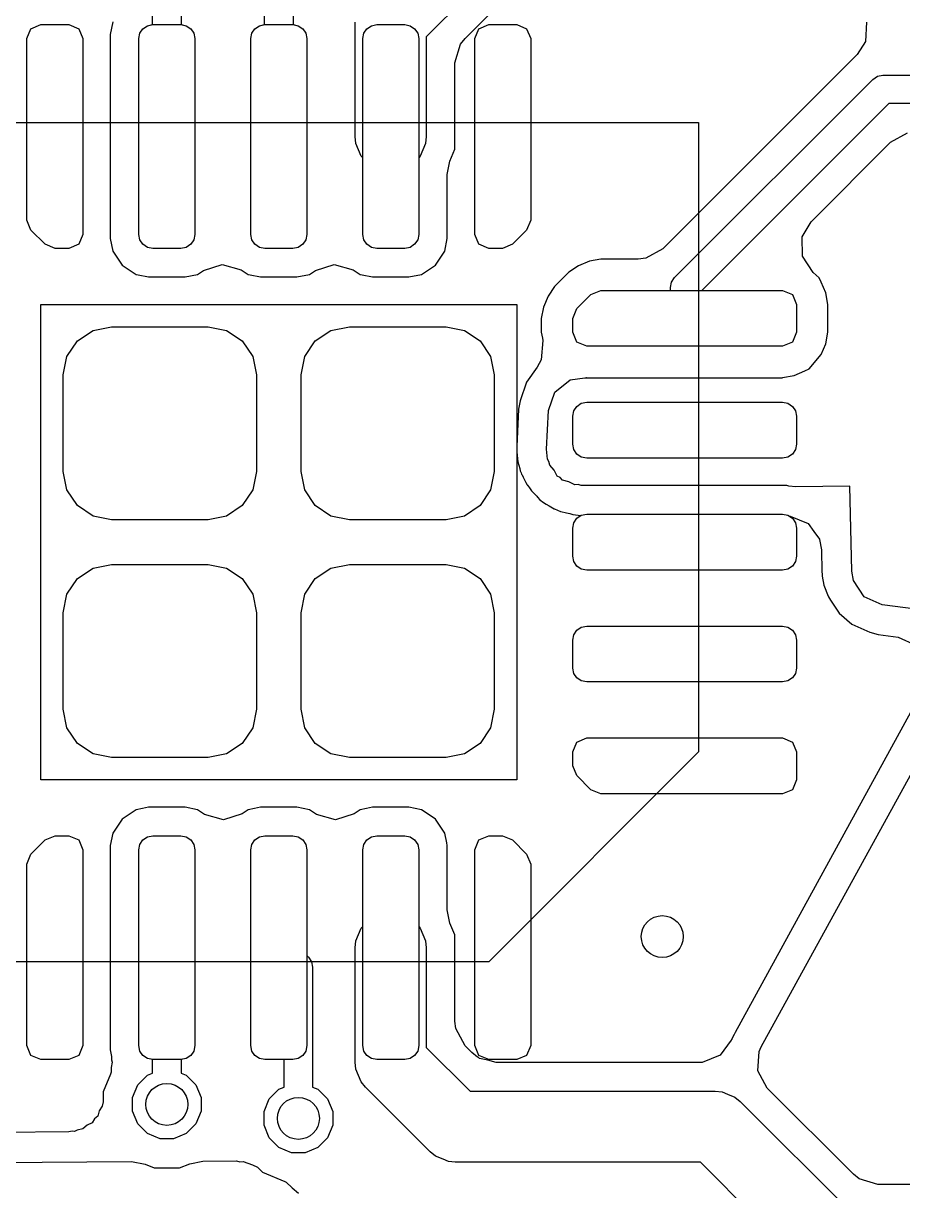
# Model space of a CAD drawing. Extents: x -28 to 34.6, y -6.7 to 48.3.
# Drawn here: x 18.612 to 21.753, y 8.303 to 12.476 of the extents above; entities that cross this region are included whole.
import ezdxf

# ---------------------------------------------------------------- set-up
doc = ezdxf.new("R2010")
doc.units = 0
doc.layers.add('BLACK', color=7, linetype='CONTINUOUS')

msp = doc.modelspace()

# ---------------------------------------------------------------- linework, layer by layer
at = {"layer": 'BLACK', "linetype": 'CONTINUOUS'}
for p, q in [((20.737918, 13.114502), (20.051333, 12.427917)), ((20.189752, 12.421944), (20.743891, 12.976083)), ((19.473531, 12.471342), (19.473531, 12.681502)), ((19.575131, 12.66046), (19.575131, 12.471342)), ((19.073532, 12.471343), (19.073532, 12.581502)), ((19.175132, 12.56046), (19.175132, 12.471343)), ((18.931055, 12.480845), (18.922232, 12.436488)), ((19.797333, 12.071503), (19.797333, 12.480522)), ((21.624021, 12.48063), (21.620282, 12.41086)), ((18.624332, 12.421501), (18.638977, 12.456856)), ((18.624332, 12.421501), (18.638977, 12.456856)), ((18.638977, 12.456856), (18.674332, 12.471501)), ((18.638977, 12.456856), (18.674332, 12.471501)), ((18.674332, 12.471501), (18.774332, 12.471501)), ((18.674332, 12.471501), (18.774332, 12.471501)), ((18.774332, 12.471501), (18.809687, 12.456856)), ((18.774332, 12.471501), (18.809687, 12.456856)), ((18.809687, 12.456856), (18.824332, 12.421501)), ((18.809687, 12.456856), (18.824332, 12.421501)), ((18.922232, 12.436488), (18.922232, 11.706524)), ((19.024332, 12.421502), (19.028138, 12.440636)), ((19.024332, 12.421502), (19.028138, 12.440636)), ((19.024332, 12.421502), (19.028138, 12.440636)), ((19.028138, 12.440636), (19.038977, 12.456857)), ((19.028138, 12.440636), (19.038977, 12.456857)), ((19.028138, 12.440636), (19.038977, 12.456857)), ((19.038977, 12.456857), (19.055198, 12.467696)), ((19.038977, 12.456857), (19.055198, 12.467696)), ((19.038977, 12.456857), (19.055198, 12.467696)), ((19.055198, 12.467696), (19.074332, 12.471502)), ((19.055198, 12.467696), (19.074332, 12.471502)), ((19.055198, 12.467696), (19.073532, 12.471343)), ((19.074332, 12.471502), (19.174332, 12.471502)), ((19.074332, 12.471502), (19.174332, 12.471502)), ((19.174332, 12.471502), (19.193466, 12.467696)), ((19.174332, 12.471502), (19.193466, 12.467696)), ((19.175132, 12.471343), (19.193466, 12.467696)), ((19.193466, 12.467696), (19.209687, 12.456857)), ((19.193466, 12.467696), (19.209687, 12.456857)), ((19.193466, 12.467696), (19.209687, 12.456857)), ((19.209687, 12.456857), (19.220526, 12.440636)), ((19.209687, 12.456857), (19.220526, 12.440636)), ((19.209687, 12.456857), (19.220526, 12.440636)), ((19.220526, 12.440636), (19.224332, 12.421502)), ((19.220526, 12.440636), (19.224332, 12.421502)), ((19.220526, 12.440636), (19.224332, 12.421502)), ((19.424331, 12.421501), (19.428137, 12.440635)), ((19.424331, 12.421501), (19.428137, 12.440635)), ((19.424331, 12.421501), (19.428137, 12.440635)), ((19.428137, 12.440635), (19.438976, 12.456856)), ((19.428137, 12.440635), (19.438976, 12.456856)), ((19.428137, 12.440635), (19.438976, 12.456856)), ((19.438976, 12.456856), (19.455197, 12.467695)), ((19.438976, 12.456856), (19.455197, 12.467695)), ((19.438976, 12.456856), (19.455197, 12.467695)), ((19.455197, 12.467695), (19.474331, 12.471501)), ((19.455197, 12.467695), (19.474331, 12.471501)), ((19.455197, 12.467695), (19.473531, 12.471342)), ((19.474331, 12.471501), (19.574331, 12.471501)), ((19.474331, 12.471501), (19.574331, 12.471501)), ((19.574331, 12.471501), (19.593465, 12.467695)), ((19.574331, 12.471501), (19.593465, 12.467695)), ((19.575131, 12.471342), (19.593465, 12.467695)), ((19.593465, 12.467695), (19.609686, 12.456856)), ((19.593465, 12.467695), (19.609686, 12.456856)), ((19.593465, 12.467695), (19.609686, 12.456856)), ((19.609686, 12.456856), (19.620525, 12.440635)), ((19.609686, 12.456856), (19.620525, 12.440635)), ((19.609686, 12.456856), (19.620525, 12.440635)), ((19.620525, 12.440635), (19.624331, 12.421501)), ((19.620525, 12.440635), (19.624331, 12.421501)), ((19.620525, 12.440635), (19.624331, 12.421501)), ((19.824333, 12.421503), (19.828139, 12.440637)), ((19.824333, 12.421503), (19.828139, 12.440637)), ((19.828139, 12.440637), (19.838978, 12.456858)), ((19.828139, 12.440637), (19.838978, 12.456858)), ((19.838978, 12.456858), (19.855199, 12.467697)), ((19.838978, 12.456858), (19.855199, 12.467697)), ((19.855199, 12.467697), (19.874333, 12.471503)), ((19.855199, 12.467697), (19.874333, 12.471503)), ((19.874333, 12.471503), (19.974333, 12.471503)), ((19.874333, 12.471503), (19.974333, 12.471503)), ((19.974333, 12.471503), (19.993467, 12.467697)), ((19.974333, 12.471503), (19.993467, 12.467697)), ((19.993467, 12.467697), (20.009688, 12.456858)), ((19.993467, 12.467697), (20.009688, 12.456858)), ((20.009688, 12.456858), (20.020527, 12.440637)), ((20.009688, 12.456858), (20.020527, 12.440637)), ((20.020527, 12.440637), (20.024333, 12.421503)), ((20.020527, 12.440637), (20.024333, 12.421503)), ((20.224331, 12.421502), (20.238976, 12.456857)), ((20.224331, 12.421502), (20.238976, 12.456857)), ((20.238976, 12.456857), (20.274331, 12.471502)), ((20.238976, 12.456857), (20.274331, 12.471502)), ((20.274331, 12.471502), (20.374331, 12.471502)), ((20.274331, 12.471502), (20.374331, 12.471502)), ((20.374331, 12.471502), (20.409686, 12.456857)), ((20.374331, 12.471502), (20.409686, 12.456857)), ((20.409686, 12.456857), (20.424331, 12.421502)), ((20.409686, 12.456857), (20.424331, 12.421502)), ((18.624332, 11.772212), (18.624332, 12.421501)), ((18.624332, 11.772212), (18.624332, 12.421501)), ((18.824332, 12.421501), (18.824332, 11.721501)), ((18.824332, 12.421501), (18.824332, 11.721501)), ((19.024332, 11.721502), (19.024332, 12.421502)), ((19.024332, 11.721502), (19.024332, 12.421502)), ((19.024332, 11.721502), (19.024332, 12.421502)), ((19.224332, 12.421502), (19.224332, 11.721502)), ((19.224332, 12.421502), (19.224332, 11.721502)), ((19.224332, 12.421502), (19.224332, 11.721502)), ((19.424331, 11.721501), (19.424331, 12.421501)), ((19.424331, 11.721501), (19.424331, 12.421501)), ((19.424331, 11.721501), (19.424331, 12.421501)), ((19.624331, 12.421501), (19.624331, 11.721501)), ((19.624331, 12.421501), (19.624331, 11.721501)), ((19.624331, 12.421501), (19.624331, 11.721501)), ((19.824333, 11.721503), (19.824333, 12.421503)), ((19.824333, 11.721503), (19.824333, 12.421503)), ((20.024333, 12.421503), (20.024333, 11.721503)), ((20.024333, 12.421503), (20.024333, 11.721503)), ((20.051333, 12.427917), (20.051333, 12.071503)), ((20.153433, 12.334263), (20.173118, 12.401302)), ((20.173118, 12.401302), (20.189752, 12.421944)), ((20.224331, 11.721502), (20.224331, 12.421502)), ((20.224331, 11.721502), (20.224331, 12.421502)), ((20.424331, 12.421502), (20.424331, 11.772213)), ((20.424331, 12.421502), (20.424331, 11.772213)), ((21.620282, 12.41086), (21.591026, 12.364431)), ((21.591026, 12.364431), (20.896516, 11.669921)), ((20.153433, 12.025932), (20.153433, 12.334263)), ((20.93841, 11.567423), (21.646811, 12.275824)), ((21.646811, 12.275824), (21.663291, 12.286836)), ((21.663291, 12.286836), (21.663292, 12.286836)), ((21.663292, 12.286836), (21.682732, 12.290703)), ((21.682732, 12.290703), (23.475931, 12.290703)), ((21.703774, 12.189103), (21.036173, 11.521502)), ((23.454889, 12.189103), (21.703774, 12.189103)), ((18.024332, 12.121502), (21.024332, 12.121502)), ((21.024332, 12.121502), (21.024332, 9.871503)), ((19.799773, 12.046727), (19.797333, 12.071503)), ((20.051333, 12.071503), (20.048893, 12.046727)), ((21.709746, 12.050685), (21.771069, 12.084169)), ((19.818736, 12.000946), (19.799773, 12.046727)), ((20.048893, 12.046727), (20.02993, 12.000946)), ((20.135872, 11.983539), (20.153433, 12.025932)), ((21.425812, 11.766751), (21.709746, 12.050685)), ((19.824333, 11.995349), (19.818736, 12.000946)), ((19.824333, 11.721503), (19.824333, 11.995349)), ((20.02993, 12.000946), (20.024333, 11.995349)), ((20.024333, 11.995349), (20.024333, 11.721503)), ((20.126432, 11.936084), (20.135872, 11.983539)), ((20.126433, 11.706522), (20.126432, 11.936084)), ((18.638977, 11.736857), (18.624332, 11.772212)), ((18.638977, 11.736857), (18.624332, 11.772212)), ((20.424331, 11.772213), (20.409686, 11.736858)), ((20.424331, 11.772213), (20.409686, 11.736858)), ((18.689688, 11.686146), (18.638977, 11.736857)), ((18.689688, 11.686146), (18.638977, 11.736857)), ((20.409686, 11.736858), (20.358975, 11.686147)), ((20.409686, 11.736858), (20.358975, 11.686147)), ((21.394271, 11.713154), (21.425812, 11.766751)), ((18.725043, 11.671501), (18.689688, 11.686146)), ((18.725043, 11.671501), (18.689688, 11.686146)), ((18.809687, 11.686146), (18.774332, 11.671501)), ((18.809687, 11.686146), (18.774332, 11.671501)), ((18.824332, 11.721501), (18.809687, 11.686146)), ((18.824332, 11.721501), (18.809687, 11.686146)), ((18.922232, 11.706524), (18.931057, 11.662155)), ((19.028138, 11.702368), (19.024332, 11.721502)), ((19.028138, 11.702368), (19.024332, 11.721502)), ((19.028138, 11.702368), (19.024332, 11.721502)), ((19.038977, 11.686147), (19.028138, 11.702368)), ((19.038977, 11.686147), (19.028138, 11.702368)), ((19.038977, 11.686147), (19.028138, 11.702368)), ((19.055198, 11.675308), (19.038977, 11.686147)), ((19.055198, 11.675308), (19.038977, 11.686147)), ((19.055198, 11.675308), (19.038977, 11.686147)), ((19.209687, 11.686147), (19.193466, 11.675308)), ((19.209687, 11.686147), (19.193466, 11.675308)), ((19.209687, 11.686147), (19.193466, 11.675308)), ((19.220526, 11.702368), (19.209687, 11.686147)), ((19.220526, 11.702368), (19.209687, 11.686147)), ((19.220526, 11.702368), (19.209687, 11.686147)), ((19.224332, 11.721502), (19.220526, 11.702368)), ((19.224332, 11.721502), (19.220526, 11.702368)), ((19.224332, 11.721502), (19.220526, 11.702368)), ((19.428137, 11.702367), (19.424331, 11.721501)), ((19.428137, 11.702367), (19.424331, 11.721501)), ((19.428137, 11.702367), (19.424331, 11.721501)), ((19.438976, 11.686146), (19.428137, 11.702367)), ((19.438976, 11.686146), (19.428137, 11.702367)), ((19.438976, 11.686146), (19.428137, 11.702367)), ((19.455197, 11.675307), (19.438976, 11.686146)), ((19.455197, 11.675307), (19.438976, 11.686146)), ((19.455197, 11.675307), (19.438976, 11.686146)), ((19.609686, 11.686146), (19.593465, 11.675307)), ((19.609686, 11.686146), (19.593465, 11.675307)), ((19.609686, 11.686146), (19.593465, 11.675307)), ((19.620525, 11.702367), (19.609686, 11.686146)), ((19.620525, 11.702367), (19.609686, 11.686146)), ((19.620525, 11.702367), (19.609686, 11.686146)), ((19.624331, 11.721501), (19.620525, 11.702367)), ((19.624331, 11.721501), (19.620525, 11.702367)), ((19.624331, 11.721501), (19.620525, 11.702367)), ((19.828139, 11.702369), (19.824333, 11.721503)), ((19.828139, 11.702369), (19.824333, 11.721503)), ((19.828139, 11.702369), (19.824333, 11.721503)), ((19.838978, 11.686148), (19.828139, 11.702369)), ((19.838978, 11.686148), (19.828139, 11.702369)), ((19.838978, 11.686148), (19.828139, 11.702369)), ((19.855199, 11.675309), (19.838978, 11.686148)), ((19.855199, 11.675309), (19.838978, 11.686148)), ((19.855199, 11.675309), (19.838978, 11.686148)), ((20.009688, 11.686148), (19.993467, 11.675309)), ((20.009688, 11.686148), (19.993467, 11.675309)), ((20.009688, 11.686148), (19.993467, 11.675309)), ((20.020527, 11.702369), (20.009688, 11.686148)), ((20.020527, 11.702369), (20.009688, 11.686148)), ((20.020527, 11.702369), (20.009688, 11.686148)), ((20.024333, 11.721503), (20.020527, 11.702369)), ((20.024333, 11.721503), (20.020527, 11.702369)), ((20.024333, 11.721503), (20.020527, 11.702369)), ((20.117608, 11.662156), (20.126433, 11.706522)), ((20.238976, 11.686147), (20.224331, 11.721502)), ((20.238976, 11.686147), (20.224331, 11.721502)), ((20.274331, 11.671502), (20.238976, 11.686147)), ((20.274331, 11.671502), (20.238976, 11.686147)), ((20.358975, 11.686147), (20.32362, 11.671502)), ((20.358975, 11.686147), (20.32362, 11.671502)), ((21.394771, 11.643286), (21.394271, 11.713154)), ((18.774332, 11.671501), (18.725043, 11.671501)), ((18.774332, 11.671501), (18.725043, 11.671501)), ((18.931057, 11.662155), (18.931059, 11.662151)), ((18.931059, 11.662151), (18.964673, 11.611845)), ((19.074332, 11.671502), (19.055198, 11.675308)), ((19.074332, 11.671502), (19.055198, 11.675308)), ((19.074332, 11.671502), (19.055198, 11.675308)), ((19.174332, 11.671502), (19.074332, 11.671502)), ((19.174332, 11.671502), (19.074332, 11.671502)), ((19.174332, 11.671502), (19.074332, 11.671502)), ((19.193466, 11.675308), (19.174332, 11.671502)), ((19.193466, 11.675308), (19.174332, 11.671502)), ((19.193466, 11.675308), (19.174332, 11.671502)), ((19.474331, 11.671501), (19.455197, 11.675307)), ((19.474331, 11.671501), (19.455197, 11.675307)), ((19.474331, 11.671501), (19.455197, 11.675307)), ((19.574331, 11.671501), (19.474331, 11.671501)), ((19.574331, 11.671501), (19.474331, 11.671501)), ((19.574331, 11.671501), (19.474331, 11.671501)), ((19.593465, 11.675307), (19.574331, 11.671501)), ((19.593465, 11.675307), (19.574331, 11.671501)), ((19.593465, 11.675307), (19.574331, 11.671501)), ((19.874333, 11.671503), (19.855199, 11.675309)), ((19.874333, 11.671503), (19.855199, 11.675309)), ((19.874333, 11.671503), (19.855199, 11.675309)), ((19.974333, 11.671503), (19.874333, 11.671503)), ((19.974333, 11.671503), (19.874333, 11.671503)), ((19.974333, 11.671503), (19.874333, 11.671503)), ((19.993467, 11.675309), (19.974333, 11.671503)), ((19.993467, 11.675309), (19.974333, 11.671503)), ((19.993467, 11.675309), (19.974333, 11.671503)), ((20.083991, 11.611845), (20.117608, 11.662156)), ((20.32362, 11.671502), (20.274331, 11.671502)), ((20.32362, 11.671502), (20.274331, 11.671502)), ((20.896516, 11.669921), (20.835193, 11.636436)), ((21.432963, 11.584782), (21.394771, 11.643286)), ((18.964673, 11.611845), (18.964674, 11.611844)), ((18.964674, 11.611844), (19.014985, 11.578227)), ((19.255439, 11.592768), (19.322117, 11.613645)), ((19.322117, 11.613645), (19.389497, 11.595161)), ((19.65544, 11.592768), (19.722116, 11.613647)), ((19.722116, 11.613647), (19.789497, 11.595164)), ((20.03368, 11.578228), (20.083991, 11.611845)), ((20.595167, 11.609342), (20.56042, 11.586124)), ((20.63405, 11.625448), (20.595167, 11.609342)), ((20.634062, 11.625452), (20.63405, 11.625448)), ((20.675038, 11.633602), (20.634062, 11.625452)), ((20.808835, 11.633602), (20.675038, 11.633602)), ((20.835193, 11.636436), (20.808835, 11.633602)), ((19.014985, 11.578227), (19.014987, 11.578227)), ((19.014987, 11.578227), (19.014989, 11.578226)), ((19.014989, 11.578226), (19.022395, 11.576753)), ((19.022395, 11.576753), (19.059351, 11.569402)), ((19.059351, 11.569402), (19.189312, 11.569403)), ((19.189312, 11.569403), (19.233679, 11.578227)), ((19.233679, 11.578227), (19.255439, 11.592768)), ((19.389497, 11.595161), (19.393208, 11.592776)), ((19.393208, 11.592776), (19.414984, 11.578226)), ((19.414984, 11.578226), (19.414986, 11.578226)), ((19.414986, 11.578226), (19.414988, 11.578225)), ((19.414988, 11.578225), (19.422389, 11.576753)), ((19.422389, 11.576753), (19.45935, 11.569401)), ((19.45935, 11.569401), (19.589311, 11.569402)), ((19.589311, 11.569402), (19.633678, 11.578226)), ((19.633678, 11.578226), (19.65544, 11.592768)), ((19.789497, 11.595164), (19.79321, 11.592778)), ((19.79321, 11.592778), (19.814986, 11.578228)), ((19.814986, 11.578228), (19.814988, 11.578228)), ((19.814988, 11.578228), (19.81499, 11.578227)), ((19.81499, 11.578227), (19.822401, 11.576753)), ((19.822401, 11.576753), (19.859352, 11.569403)), ((19.859352, 11.569403), (19.989313, 11.569404)), ((19.989313, 11.569404), (20.03368, 11.578228)), ((20.560413, 11.586118), (20.509715, 11.53542)), ((20.56042, 11.586124), (20.560413, 11.586118)), ((20.927398, 11.550942), (20.93841, 11.567423)), ((21.45454, 11.566353), (21.432963, 11.584782)), ((21.46217, 11.551378), (21.45454, 11.566353)), ((20.509709, 11.535413), (20.486491, 11.500666)), ((20.509715, 11.53542), (20.509709, 11.535413)), ((20.639687, 11.506857), (20.675042, 11.521502)), ((20.639687, 11.506857), (20.675042, 11.521502)), ((20.639687, 11.506857), (20.675042, 11.521502)), ((20.675042, 11.521502), (20.923531, 11.521502)), ((20.675042, 11.521502), (21.324331, 11.521502)), ((20.675042, 11.521502), (21.324331, 11.521502)), ((20.923531, 11.531502), (20.927398, 11.550942)), ((20.923531, 11.521502), (20.923531, 11.531502)), ((21.036173, 11.521502), (21.324331, 11.521502)), ((21.324331, 11.521502), (21.359686, 11.506857)), ((21.324331, 11.521502), (21.359686, 11.506857)), ((21.324331, 11.521502), (21.359686, 11.506857)), ((21.478279, 11.512487), (21.46217, 11.551378)), ((20.486491, 11.500666), (20.470385, 11.461783)), ((20.588976, 11.456146), (20.639687, 11.506857)), ((20.588976, 11.456146), (20.639687, 11.506857)), ((20.588976, 11.456146), (20.639687, 11.506857)), ((21.359686, 11.506857), (21.374331, 11.471502)), ((21.359686, 11.506857), (21.374331, 11.471502)), ((21.359686, 11.506857), (21.374331, 11.471502)), ((21.486431, 11.471502), (21.478279, 11.512487)), ((18.674332, 9.771502), (18.674332, 11.471502)), ((18.674332, 11.471502), (20.374332, 11.471502)), ((20.374332, 11.471502), (20.374332, 9.771502)), ((20.470381, 11.461771), (20.462231, 11.420795)), ((20.470385, 11.461783), (20.470381, 11.461771)), ((20.574331, 11.420791), (20.588976, 11.456146)), ((20.574331, 11.420791), (20.588976, 11.456146)), ((20.574331, 11.420791), (20.588976, 11.456146)), ((21.374331, 11.471502), (21.374331, 11.371502)), ((21.374331, 11.471502), (21.374331, 11.371502)), ((21.374331, 11.471502), (21.374331, 11.371502)), ((21.486431, 11.371502), (21.486431, 11.471502)), ((20.462231, 11.420795), (20.462231, 11.420792)), ((20.462231, 11.420792), (20.462231, 11.420791)), ((20.462231, 11.420791), (20.462231, 11.371502)), ((20.574331, 11.371502), (20.574331, 11.420791)), ((20.574331, 11.371502), (20.574331, 11.420791)), ((20.574331, 11.371502), (20.574331, 11.420791)), ((18.804856, 11.340978), (18.860819, 11.378371)), ((18.860819, 11.378371), (18.926832, 11.391502)), ((18.926832, 11.391502), (19.271832, 11.391502)), ((19.271832, 11.391502), (19.337845, 11.378371)), ((19.337845, 11.378371), (19.393808, 11.340978)), ((19.654856, 11.340978), (19.710819, 11.378371)), ((19.710819, 11.378371), (19.776832, 11.391502)), ((19.776832, 11.391502), (20.121832, 11.391502)), ((20.121832, 11.391502), (20.187845, 11.378371)), ((20.187845, 11.378371), (20.243808, 11.340978)), ((20.462231, 11.371502), (20.46638, 11.350642)), ((20.46638, 11.350642), (20.467987, 11.342564)), ((20.588976, 11.336147), (20.574331, 11.371502)), ((20.588976, 11.336147), (20.574331, 11.371502)), ((20.588976, 11.336147), (20.574331, 11.371502)), ((21.374331, 11.371502), (21.359686, 11.336147)), ((21.374331, 11.371502), (21.359686, 11.336147)), ((21.374331, 11.371502), (21.359686, 11.336147)), ((21.478279, 11.330517), (21.486431, 11.371502)), ((18.767463, 11.285015), (18.804856, 11.340978)), ((19.393808, 11.340978), (19.431201, 11.285015)), ((19.617463, 11.285015), (19.654856, 11.340978)), ((20.243808, 11.340978), (20.281201, 11.285015)), ((20.467987, 11.342564), (20.461758, 11.272972)), ((20.624331, 11.321502), (20.588976, 11.336147)), ((20.624331, 11.321502), (20.588976, 11.336147)), ((20.624331, 11.321502), (20.588976, 11.336147)), ((21.324331, 11.321502), (20.624331, 11.321502)), ((21.324331, 11.321502), (20.624331, 11.321502)), ((21.324331, 11.321502), (20.624331, 11.321502)), ((21.359686, 11.336147), (21.324331, 11.321502)), ((21.359686, 11.336147), (21.324331, 11.321502)), ((21.359686, 11.336147), (21.324331, 11.321502)), ((21.46217, 11.291626), (21.478279, 11.330517)), ((18.754332, 11.219002), (18.767463, 11.285015)), ((19.431201, 11.285015), (19.444332, 11.219002)), ((19.604332, 11.219002), (19.617463, 11.285015)), ((20.281201, 11.285015), (20.294332, 11.219002)), ((20.461758, 11.272972), (20.447377, 11.246448)), ((21.419182, 11.241293), (21.46217, 11.291626)), ((20.447377, 11.246448), (20.409329, 11.193017)), ((21.365316, 11.217554), (21.404207, 11.233663)), ((21.404207, 11.233663), (21.419182, 11.241293)), ((18.754332, 10.874002), (18.754332, 11.219002)), ((19.444332, 11.219002), (19.444332, 10.874002)), ((19.604332, 10.874002), (19.604332, 11.219002)), ((20.294332, 11.219002), (20.294332, 10.874002)), ((20.409329, 11.193017), (20.386478, 11.126995)), ((20.510539, 11.157988), (20.56546, 11.201179)), ((20.56546, 11.201179), (20.61824, 11.208685)), ((20.61824, 11.208685), (20.61824, 11.209402)), ((20.61824, 11.209402), (20.623287, 11.209402)), ((20.623287, 11.209402), (20.623716, 11.209463)), ((20.623716, 11.209463), (20.624327, 11.209403)), ((20.624327, 11.209403), (20.624331, 11.209402)), ((20.624331, 11.209402), (20.624335, 11.209402)), ((20.624335, 11.209402), (21.324332, 11.209402)), ((21.324332, 11.209403), (21.365316, 11.217554)), ((21.324332, 11.209402), (21.324332, 11.209403)), ((20.487687, 11.091962), (20.510539, 11.157988)), ((20.386477, 11.126992), (20.380708, 11.097062)), ((20.386478, 11.126995), (20.386477, 11.126992)), ((20.578138, 11.090636), (20.588977, 11.106857)), ((20.578138, 11.090636), (20.588977, 11.106857)), ((20.588977, 11.106857), (20.605198, 11.117696)), ((20.588977, 11.106857), (20.605198, 11.117696)), ((20.605198, 11.117696), (20.624332, 11.121502)), ((20.605198, 11.117696), (20.624332, 11.121502)), ((20.624332, 11.121502), (21.324332, 11.121502)), ((20.624332, 11.121502), (21.324332, 11.121502)), ((21.324332, 11.121502), (21.343466, 11.117696)), ((21.324332, 11.121502), (21.343466, 11.117696)), ((21.343466, 11.117696), (21.359687, 11.106857)), ((21.343466, 11.117696), (21.359687, 11.106857)), ((21.359687, 11.106857), (21.370526, 11.090636)), ((21.359687, 11.106857), (21.370526, 11.090636)), ((20.380708, 11.097062), (20.374332, 10.963184)), ((20.481093, 10.953496), (20.487687, 11.091962)), ((20.574332, 11.071502), (20.578138, 11.090636)), ((20.574332, 11.071502), (20.578138, 11.090636)), ((20.574332, 10.971502), (20.574332, 11.071502)), ((20.574332, 10.971502), (20.574332, 11.071502)), ((21.370526, 11.090636), (21.374332, 11.071502)), ((21.370526, 11.090636), (21.374332, 11.071502)), ((21.374332, 11.071502), (21.374332, 10.971502)), ((21.374332, 11.071502), (21.374332, 10.971502)), ((20.374332, 10.963184), (20.374332, 10.949417)), ((20.374332, 10.949417), (20.374478, 10.943304)), ((20.374478, 10.943304), (20.377833, 10.908184)), ((20.484449, 10.918367), (20.481093, 10.953496)), ((20.578138, 10.952368), (20.574332, 10.971502)), ((20.578138, 10.952368), (20.574332, 10.971502)), ((20.588977, 10.936147), (20.578138, 10.952368)), ((20.588977, 10.936147), (20.578138, 10.952368)), ((20.605198, 10.925308), (20.588977, 10.936147)), ((20.605198, 10.925308), (20.588977, 10.936147)), ((21.359687, 10.936147), (21.343466, 10.925308)), ((21.359687, 10.936147), (21.343466, 10.925308)), ((21.370526, 10.952368), (21.359687, 10.936147)), ((21.370526, 10.952368), (21.359687, 10.936147)), ((21.374332, 10.971502), (21.370526, 10.952368)), ((21.374332, 10.971502), (21.370526, 10.952368)), ((20.377833, 10.908184), (20.377834, 10.908182)), ((20.377834, 10.908182), (20.385193, 10.885163)), ((20.489577, 10.909485), (20.484449, 10.918367)), ((20.492159, 10.896092), (20.489577, 10.909485)), ((20.507594, 10.878279), (20.492159, 10.896092)), ((20.624332, 10.921502), (20.605198, 10.925308)), ((20.624332, 10.921502), (20.605198, 10.925308)), ((21.324332, 10.921502), (20.624332, 10.921502)), ((21.324332, 10.921502), (20.624332, 10.921502)), ((21.343466, 10.925308), (21.324332, 10.921502)), ((21.343466, 10.925308), (21.324332, 10.921502)), ((18.767463, 10.807989), (18.754332, 10.874002)), ((19.444332, 10.874002), (19.431201, 10.807989)), ((19.617463, 10.807989), (19.604332, 10.874002)), ((20.294332, 10.874002), (20.281201, 10.807989)), ((20.385193, 10.885163), (20.386995, 10.875818)), ((20.386995, 10.875818), (20.390462, 10.86868)), ((20.390462, 10.86868), (20.391698, 10.864816)), ((20.391698, 10.864816), (20.391699, 10.864814)), ((20.391699, 10.864814), (20.393529, 10.861645)), ((20.393529, 10.861645), (20.39767, 10.853844)), ((20.39767, 10.853844), (20.407059, 10.834517)), ((20.519384, 10.857859), (20.507594, 10.878279)), ((20.530054, 10.852359), (20.519384, 10.857859)), ((20.537914, 10.843288), (20.530054, 10.852359)), ((18.804856, 10.752026), (18.767463, 10.807989)), ((19.431201, 10.807989), (19.393808, 10.752026)), ((19.654856, 10.752026), (19.617463, 10.807989)), ((20.281201, 10.807989), (20.243808, 10.752026)), ((20.407059, 10.834517), (20.411218, 10.825957)), ((20.411218, 10.825957), (20.411222, 10.825952)), ((20.411222, 10.825952), (20.412201, 10.824822)), ((20.412201, 10.824822), (20.412456, 10.824528)), ((20.412456, 10.824528), (20.419956, 10.815873)), ((20.419956, 10.815873), (20.426634, 10.804307)), ((20.560532, 10.836647), (20.537914, 10.843288)), ((20.581487, 10.825844), (20.560532, 10.836647)), ((20.593435, 10.826986), (20.581487, 10.825844)), ((20.604953, 10.823603), (20.593435, 10.826986)), ((21.339319, 10.823603), (20.604953, 10.823603)), ((21.346794, 10.822116), (21.339319, 10.823603)), ((21.372112, 10.81974), (21.346794, 10.822116)), ((21.564331, 10.821503), (21.372112, 10.81974)), ((21.564331, 10.821502), (21.564331, 10.821503)), ((21.564332, 10.821502), (21.564331, 10.821502)), ((21.571747, 10.517462), (21.564332, 10.821502)), ((20.426634, 10.804307), (20.445877, 10.78596)), ((20.445877, 10.78596), (20.449113, 10.782225)), ((20.449113, 10.782225), (20.449113, 10.782224)), ((20.449113, 10.782224), (20.456973, 10.773153)), ((20.456973, 10.773153), (20.456976, 10.773151)), ((20.456976, 10.773151), (20.461978, 10.768817)), ((20.461978, 10.768817), (20.464933, 10.766493)), ((20.464933, 10.766493), (20.47031, 10.762665)), ((18.860819, 10.714633), (18.804856, 10.752026)), ((19.393808, 10.752026), (19.337845, 10.714633)), ((19.710819, 10.714633), (19.654856, 10.752026)), ((20.243808, 10.752026), (20.187845, 10.714633)), ((20.47031, 10.762665), (20.470313, 10.762662)), ((20.470313, 10.762662), (20.480145, 10.757594)), ((20.480145, 10.757594), (20.490349, 10.751704)), ((20.490349, 10.751704), (20.507741, 10.740526)), ((20.507741, 10.740526), (20.509184, 10.740103)), ((20.509184, 10.740103), (20.531074, 10.731339)), ((20.531074, 10.731339), (20.532411, 10.73065)), ((20.532411, 10.73065), (20.552699, 10.726742)), ((20.552699, 10.726742), (20.564169, 10.723958)), ((18.926832, 10.701502), (18.860819, 10.714633)), ((19.271832, 10.701502), (18.926832, 10.701502)), ((19.337845, 10.714633), (19.271832, 10.701502)), ((19.776832, 10.701502), (19.710819, 10.714633)), ((20.121832, 10.701502), (19.776832, 10.701502)), ((20.187845, 10.714633), (20.121832, 10.701502)), ((20.564169, 10.723958), (20.574771, 10.720844)), ((20.574331, 10.671503), (20.578137, 10.690637)), ((20.574331, 10.671503), (20.578137, 10.690637)), ((20.574771, 10.720844), (20.603683, 10.716686)), ((20.578137, 10.690637), (20.588976, 10.706858)), ((20.578137, 10.690637), (20.588976, 10.706858)), ((20.588976, 10.706858), (20.605197, 10.717697)), ((20.588976, 10.706858), (20.605197, 10.717697)), ((20.603683, 10.716686), (20.605197, 10.717697)), ((20.605197, 10.717697), (20.624331, 10.721503)), ((20.605197, 10.717697), (20.624331, 10.721503)), ((20.605197, 10.717697), (20.624331, 10.721503)), ((20.624331, 10.721503), (21.324331, 10.721503)), ((20.624331, 10.721503), (21.324331, 10.721503)), ((20.624331, 10.721503), (21.324331, 10.721503)), ((21.324331, 10.721503), (21.343465, 10.717697)), ((21.324331, 10.721503), (21.343465, 10.717697)), ((21.324331, 10.721503), (21.343465, 10.717697)), ((21.343465, 10.717697), (21.348407, 10.714395)), ((21.343465, 10.717697), (21.359686, 10.706858)), ((21.343465, 10.717697), (21.359686, 10.706858)), ((21.348407, 10.714395), (21.350855, 10.714165)), ((21.350855, 10.714165), (21.383082, 10.701179)), ((21.359686, 10.706858), (21.370525, 10.690637)), ((21.359686, 10.706858), (21.370525, 10.690637)), ((21.370525, 10.690637), (21.374331, 10.671503)), ((21.370525, 10.690637), (21.374331, 10.671503)), ((21.383082, 10.701179), (21.415276, 10.688353)), ((21.415276, 10.688353), (21.415424, 10.688146)), ((21.415424, 10.688146), (21.415661, 10.68805)), ((21.415661, 10.68805), (21.435716, 10.659752)), ((20.574331, 10.571503), (20.574331, 10.671503)), ((20.574331, 10.571503), (20.574331, 10.671503)), ((21.374331, 10.671503), (21.374331, 10.571503)), ((21.374331, 10.671503), (21.374331, 10.571503)), ((21.435716, 10.659752), (21.455901, 10.631508)), ((21.455901, 10.631508), (21.455958, 10.63119)), ((21.455958, 10.63119), (21.456061, 10.631045)), ((21.456061, 10.631045), (21.456086, 10.630488)), ((21.456086, 10.630488), (21.462753, 10.593777)), ((20.578137, 10.552369), (20.574331, 10.571503)), ((20.578137, 10.552369), (20.574331, 10.571503)), ((21.374331, 10.571503), (21.370525, 10.552369)), ((21.374331, 10.571503), (21.370525, 10.552369)), ((21.462753, 10.593777), (21.464678, 10.514865)), ((18.804856, 10.490978), (18.860819, 10.528371)), ((18.860819, 10.528371), (18.926832, 10.541502)), ((18.926832, 10.541502), (19.271832, 10.541502)), ((19.271832, 10.541502), (19.337845, 10.528371)), ((19.337845, 10.528371), (19.393808, 10.490978)), ((19.654856, 10.490978), (19.710819, 10.528371)), ((19.710819, 10.528371), (19.776832, 10.541502)), ((19.776832, 10.541502), (20.121832, 10.541502)), ((20.121832, 10.541502), (20.187845, 10.528371)), ((20.187845, 10.528371), (20.243808, 10.490978)), ((20.588976, 10.536148), (20.578137, 10.552369)), ((20.588976, 10.536148), (20.578137, 10.552369)), ((20.605197, 10.525309), (20.588976, 10.536148)), ((20.605197, 10.525309), (20.588976, 10.536148)), ((20.624331, 10.521503), (20.605197, 10.525309)), ((20.624331, 10.521503), (20.605197, 10.525309)), ((21.324331, 10.521503), (20.624331, 10.521503)), ((21.324331, 10.521503), (20.624331, 10.521503)), ((21.343465, 10.525309), (21.324331, 10.521503)), ((21.343465, 10.525309), (21.324331, 10.521503)), ((21.359686, 10.536148), (21.343465, 10.525309)), ((21.359686, 10.536148), (21.343465, 10.525309)), ((21.370525, 10.552369), (21.359686, 10.536148)), ((21.370525, 10.552369), (21.359686, 10.536148)), ((21.577121, 10.484256), (21.571747, 10.517462)), ((18.767463, 10.435015), (18.804856, 10.490978)), ((19.393808, 10.490978), (19.431201, 10.435015)), ((19.617463, 10.435015), (19.654856, 10.490978)), ((20.243808, 10.490978), (20.281201, 10.435015)), ((21.464678, 10.514865), (21.464678, 10.514856)), ((21.464678, 10.514856), (21.464679, 10.514851)), ((21.464679, 10.514851), (21.465415, 10.506915)), ((21.465415, 10.506915), (21.466022, 10.500362)), ((21.466022, 10.500362), (21.466026, 10.500332)), ((21.466026, 10.500332), (21.471396, 10.467146)), ((21.615535, 10.425894), (21.577121, 10.484256)), ((18.754332, 10.369002), (18.767463, 10.435015)), ((19.431201, 10.435015), (19.444332, 10.369002)), ((19.604332, 10.369002), (19.617463, 10.435015)), ((20.281201, 10.435015), (20.294332, 10.369002)), ((21.471396, 10.467146), (21.471397, 10.467142)), ((21.471397, 10.467142), (21.486549, 10.428226)), ((21.486549, 10.428226), (21.48766, 10.425373)), ((21.48766, 10.425373), (21.494847, 10.414454)), ((21.494847, 10.414454), (21.526073, 10.367012)), ((21.679404, 10.397565), (21.615535, 10.425894)), ((21.922158, 10.365363), (21.679404, 10.397565)), ((18.754332, 10.024002), (18.754332, 10.369002)), ((19.444332, 10.369002), (19.444332, 10.024002)), ((19.604332, 10.024002), (19.604332, 10.369002)), ((20.294332, 10.369002), (20.294332, 10.024002)), ((21.526073, 10.367012), (21.572108, 10.327994)), ((20.588978, 10.306856), (20.605199, 10.317695)), ((20.588978, 10.306856), (20.605199, 10.317695)), ((20.605199, 10.317695), (20.624333, 10.321501)), ((20.605199, 10.317695), (20.624333, 10.321501)), ((20.624333, 10.321501), (21.324333, 10.321501)), ((20.624333, 10.321501), (21.324333, 10.321501)), ((21.324333, 10.321501), (21.343467, 10.317695)), ((21.324333, 10.321501), (21.343467, 10.317695)), ((21.343467, 10.317695), (21.359688, 10.306856)), ((21.343467, 10.317695), (21.359688, 10.306856)), ((21.572108, 10.327994), (21.572109, 10.327994)), ((21.572109, 10.327994), (21.572111, 10.327992)), ((21.572111, 10.327992), (21.63598, 10.299663)), ((20.574333, 10.271501), (20.578139, 10.290635)), ((20.574333, 10.271501), (20.578139, 10.290635)), ((20.574333, 10.171501), (20.574333, 10.271501)), ((20.574333, 10.171501), (20.574333, 10.271501)), ((20.578139, 10.290635), (20.588978, 10.306856)), ((20.578139, 10.290635), (20.588978, 10.306856)), ((21.248124, 8.817166), (22.043706, 10.267446)), ((21.359688, 10.306856), (21.370527, 10.290635)), ((21.359688, 10.306856), (21.370527, 10.290635)), ((21.370527, 10.290635), (21.374333, 10.271501)), ((21.370527, 10.290635), (21.374333, 10.271501)), ((21.374333, 10.271501), (21.374333, 10.171501)), ((21.374333, 10.271501), (21.374333, 10.171501)), ((21.63598, 10.299663), (21.66532, 10.291395)), ((21.66532, 10.291395), (21.736917, 10.281898)), ((21.736917, 10.281898), (21.800786, 10.25357)), ((20.578139, 10.152367), (20.574333, 10.171501)), ((20.578139, 10.152367), (20.574333, 10.171501)), ((20.588978, 10.136146), (20.578139, 10.152367)), ((20.588978, 10.136146), (20.578139, 10.152367)), ((21.370527, 10.152367), (21.359688, 10.136146)), ((21.370527, 10.152367), (21.359688, 10.136146)), ((21.374333, 10.171501), (21.370527, 10.152367)), ((21.374333, 10.171501), (21.370527, 10.152367)), ((20.605199, 10.125307), (20.588978, 10.136146)), ((20.605199, 10.125307), (20.588978, 10.136146)), ((20.624333, 10.121501), (20.605199, 10.125307)), ((20.624333, 10.121501), (20.605199, 10.125307)), ((21.324333, 10.121501), (20.624333, 10.121501)), ((21.324333, 10.121501), (20.624333, 10.121501)), ((21.829328, 10.099337), (21.154225, 8.868678)), ((21.343467, 10.125307), (21.324333, 10.121501)), ((21.343467, 10.125307), (21.324333, 10.121501)), ((21.359688, 10.136146), (21.343467, 10.125307)), ((21.359688, 10.136146), (21.343467, 10.125307)), ((18.767463, 9.957989), (18.754332, 10.024002)), ((19.444332, 10.024002), (19.431201, 9.957989)), ((19.617463, 9.957989), (19.604332, 10.024002)), ((20.294332, 10.024002), (20.281201, 9.957989)), ((18.804856, 9.902026), (18.767463, 9.957989)), ((19.431201, 9.957989), (19.393808, 9.902026)), ((19.654856, 9.902026), (19.617463, 9.957989)), ((20.281201, 9.957989), (20.243808, 9.902026)), ((18.860819, 9.864633), (18.804856, 9.902026)), ((19.393808, 9.902026), (19.337845, 9.864633)), ((19.710819, 9.864633), (19.654856, 9.902026)), ((20.243808, 9.902026), (20.187845, 9.864633)), ((20.574332, 9.871503), (20.588977, 9.906858)), ((20.574332, 9.871503), (20.588977, 9.906858)), ((20.588977, 9.906858), (20.624332, 9.921503)), ((20.588977, 9.906858), (20.624332, 9.921503)), ((20.624332, 9.921503), (21.324332, 9.921503)), ((20.624332, 9.921503), (21.324332, 9.921503)), ((21.324332, 9.921503), (21.359687, 9.906858)), ((21.324332, 9.921503), (21.359687, 9.906858)), ((21.359687, 9.906858), (21.374332, 9.871503)), ((21.359687, 9.906858), (21.374332, 9.871503)), ((18.926832, 9.851502), (18.860819, 9.864633)), ((19.271832, 9.851502), (18.926832, 9.851502)), ((19.337845, 9.864633), (19.271832, 9.851502)), ((19.776832, 9.851502), (19.710819, 9.864633)), ((20.121832, 9.851502), (19.776832, 9.851502)), ((20.187845, 9.864633), (20.121832, 9.851502)), ((21.024332, 9.871503), (20.274331, 9.121503)), ((20.574332, 9.822214), (20.574332, 9.871503)), ((20.574332, 9.822214), (20.574332, 9.871503)), ((21.374332, 9.871503), (21.374332, 9.771503)), ((21.374332, 9.871503), (21.374332, 9.771503)), ((20.588977, 9.786859), (20.574332, 9.822214)), ((20.588977, 9.786859), (20.574332, 9.822214)), ((20.374332, 9.771502), (18.674332, 9.771502)), ((20.639688, 9.736148), (20.588977, 9.786859)), ((20.639688, 9.736148), (20.588977, 9.786859)), ((21.374332, 9.771503), (21.359687, 9.736148)), ((21.374332, 9.771503), (21.359687, 9.736148)), ((20.675043, 9.721503), (20.639688, 9.736148)), ((20.675043, 9.721503), (20.639688, 9.736148)), ((21.359687, 9.736148), (21.324332, 9.721503)), ((21.359687, 9.736148), (21.324332, 9.721503)), ((21.324332, 9.721503), (20.675043, 9.721503)), ((21.324332, 9.721503), (20.675043, 9.721503)), ((19.014979, 9.664774), (18.964673, 9.63116)), ((19.014983, 9.664776), (19.014979, 9.664774)), ((19.037167, 9.669188), (19.014983, 9.664776)), ((19.059351, 9.6736), (19.037167, 9.669188)), ((19.059352, 9.673601), (19.059351, 9.6736)), ((19.059353, 9.673601), (19.059352, 9.673601)), ((19.189314, 9.673601), (19.059353, 9.673601)), ((19.233673, 9.664778), (19.189314, 9.673601)), ((19.233679, 9.664776), (19.233673, 9.664778)), ((19.255441, 9.650235), (19.233679, 9.664776)), ((19.259163, 9.647843), (19.255441, 9.650235)), ((19.326543, 9.629358), (19.259163, 9.647843)), ((19.39322, 9.650235), (19.326543, 9.629358)), ((19.414981, 9.664776), (19.39322, 9.650235)), ((19.414985, 9.664778), (19.414981, 9.664776)), ((19.437169, 9.66919), (19.414985, 9.664778)), ((19.459353, 9.673602), (19.437169, 9.66919)), ((19.459354, 9.673603), (19.459353, 9.673602)), ((19.459355, 9.673603), (19.459354, 9.673603)), ((19.589316, 9.673603), (19.459355, 9.673603)), ((19.633675, 9.66478), (19.589316, 9.673603)), ((19.633681, 9.664778), (19.633675, 9.66478)), ((19.655443, 9.650237), (19.633681, 9.664778)), ((19.659162, 9.647846), (19.655443, 9.650237)), ((19.726542, 9.62936), (19.659162, 9.647846)), ((19.79322, 9.650236), (19.726542, 9.62936)), ((19.814978, 9.664774), (19.79322, 9.650236)), ((19.814984, 9.664777), (19.814978, 9.664774)), ((19.837168, 9.669189), (19.814984, 9.664777)), ((19.859352, 9.673601), (19.837168, 9.669189)), ((19.859353, 9.673602), (19.859352, 9.673601)), ((19.859354, 9.673602), (19.859353, 9.673602)), ((19.989315, 9.673602), (19.859354, 9.673602)), ((20.033674, 9.664779), (19.989315, 9.673602)), ((20.033677, 9.664778), (20.033674, 9.664779)), ((20.033678, 9.664778), (20.033677, 9.664778)), ((20.033679, 9.664777), (20.033678, 9.664778)), ((20.071808, 9.6393), (20.033679, 9.664777)), ((20.08399, 9.63116), (20.071808, 9.6393)), ((18.964673, 9.63116), (18.931055, 9.580847)), ((20.117258, 9.581371), (20.08399, 9.63116)), ((18.638978, 9.506146), (18.689689, 9.556857)), ((18.638978, 9.506146), (18.689689, 9.556857)), ((18.689689, 9.556857), (18.725044, 9.571502)), ((18.689689, 9.556857), (18.725044, 9.571502)), ((18.725044, 9.571502), (18.774333, 9.571502)), ((18.725044, 9.571502), (18.774333, 9.571502)), ((18.774333, 9.571502), (18.809688, 9.556857)), ((18.774333, 9.571502), (18.809688, 9.556857)), ((18.809688, 9.556857), (18.824333, 9.521502)), ((18.809688, 9.556857), (18.824333, 9.521502)), ((18.931054, 9.580844), (18.922231, 9.536487)), ((18.931055, 9.580847), (18.931054, 9.580844)), ((19.028137, 9.540635), (19.038976, 9.556856)), ((19.028137, 9.540635), (19.038976, 9.556856)), ((19.028137, 9.540635), (19.038976, 9.556856)), ((19.038976, 9.556856), (19.055197, 9.567695)), ((19.038976, 9.556856), (19.055197, 9.567695)), ((19.038976, 9.556856), (19.055197, 9.567695)), ((19.055197, 9.567695), (19.074331, 9.571501)), ((19.055197, 9.567695), (19.074331, 9.571501)), ((19.055197, 9.567695), (19.074331, 9.571501)), ((19.074331, 9.571501), (19.174331, 9.571501)), ((19.074331, 9.571501), (19.174331, 9.571501)), ((19.074331, 9.571501), (19.174331, 9.571501)), ((19.174331, 9.571501), (19.193465, 9.567695)), ((19.174331, 9.571501), (19.193465, 9.567695)), ((19.174331, 9.571501), (19.193465, 9.567695)), ((19.193465, 9.567695), (19.209686, 9.556856)), ((19.193465, 9.567695), (19.209686, 9.556856)), ((19.193465, 9.567695), (19.209686, 9.556856)), ((19.209686, 9.556856), (19.220525, 9.540635)), ((19.209686, 9.556856), (19.220525, 9.540635)), ((19.209686, 9.556856), (19.220525, 9.540635)), ((19.428139, 9.540637), (19.438978, 9.556858)), ((19.428139, 9.540637), (19.438978, 9.556858)), ((19.428139, 9.540637), (19.438978, 9.556858)), ((19.438978, 9.556858), (19.455199, 9.567697)), ((19.438978, 9.556858), (19.455199, 9.567697)), ((19.438978, 9.556858), (19.455199, 9.567697)), ((19.455199, 9.567697), (19.474333, 9.571503)), ((19.455199, 9.567697), (19.474333, 9.571503)), ((19.455199, 9.567697), (19.474333, 9.571503)), ((19.474333, 9.571503), (19.574333, 9.571503)), ((19.474333, 9.571503), (19.574333, 9.571503)), ((19.474333, 9.571503), (19.574333, 9.571503)), ((19.574333, 9.571503), (19.593467, 9.567697)), ((19.574333, 9.571503), (19.593467, 9.567697)), ((19.574333, 9.571503), (19.593467, 9.567697)), ((19.593467, 9.567697), (19.609688, 9.556858)), ((19.593467, 9.567697), (19.609688, 9.556858)), ((19.593467, 9.567697), (19.609688, 9.556858)), ((19.609688, 9.556858), (19.620527, 9.540637)), ((19.609688, 9.556858), (19.620527, 9.540637)), ((19.609688, 9.556858), (19.620527, 9.540637)), ((19.828138, 9.540636), (19.838977, 9.556857)), ((19.828138, 9.540636), (19.838977, 9.556857)), ((19.828138, 9.540636), (19.838977, 9.556857)), ((19.838977, 9.556857), (19.855198, 9.567696)), ((19.838977, 9.556857), (19.855198, 9.567696)), ((19.838977, 9.556857), (19.855198, 9.567696)), ((19.855198, 9.567696), (19.874332, 9.571502)), ((19.855198, 9.567696), (19.874332, 9.571502)), ((19.855198, 9.567696), (19.874332, 9.571502)), ((19.874332, 9.571502), (19.974332, 9.571502)), ((19.874332, 9.571502), (19.974332, 9.571502)), ((19.874332, 9.571502), (19.974332, 9.571502)), ((19.974332, 9.571502), (19.993466, 9.567696)), ((19.974332, 9.571502), (19.993466, 9.567696)), ((19.974332, 9.571502), (19.993466, 9.567696)), ((19.993466, 9.567696), (20.009687, 9.556857)), ((19.993466, 9.567696), (20.009687, 9.556857)), ((19.993466, 9.567696), (20.009687, 9.556857)), ((20.009687, 9.556857), (20.020526, 9.540636)), ((20.009687, 9.556857), (20.020526, 9.540636)), ((20.009687, 9.556857), (20.020526, 9.540636)), ((20.117607, 9.580849), (20.117258, 9.581371)), ((20.124332, 9.547034), (20.117607, 9.580849)), ((20.224332, 9.521503), (20.238977, 9.556858)), ((20.224332, 9.521503), (20.238977, 9.556858)), ((20.238977, 9.556858), (20.274332, 9.571503)), ((20.238977, 9.556858), (20.274332, 9.571503)), ((20.274332, 9.571503), (20.323621, 9.571503)), ((20.274332, 9.571503), (20.323621, 9.571503)), ((20.323621, 9.571503), (20.358976, 9.556858)), ((20.323621, 9.571503), (20.358976, 9.556858)), ((20.358976, 9.556858), (20.409687, 9.506147)), ((20.358976, 9.556858), (20.409687, 9.506147)), ((18.824333, 9.521502), (18.824333, 8.821502)), ((18.824333, 9.521502), (18.824333, 8.821502)), ((18.922231, 9.536487), (18.922231, 8.806524)), ((19.024331, 9.521501), (19.028137, 9.540635)), ((19.024331, 9.521501), (19.028137, 9.540635)), ((19.024331, 9.521501), (19.028137, 9.540635)), ((19.024331, 8.821501), (19.024331, 9.521501)), ((19.024331, 8.821501), (19.024331, 9.521501)), ((19.024331, 8.821501), (19.024331, 9.521501)), ((19.220525, 9.540635), (19.224331, 9.521501)), ((19.220525, 9.540635), (19.224331, 9.521501)), ((19.220525, 9.540635), (19.224331, 9.521501)), ((19.224331, 9.521501), (19.224331, 8.821501)), ((19.224331, 9.521501), (19.224331, 8.821501)), ((19.224331, 9.521501), (19.224331, 8.821501)), ((19.424333, 9.521503), (19.428139, 9.540637)), ((19.424333, 9.521503), (19.428139, 9.540637)), ((19.424333, 9.521503), (19.428139, 9.540637)), ((19.424333, 8.821503), (19.424333, 9.521503)), ((19.424333, 8.821503), (19.424333, 9.521503)), ((19.424333, 8.821503), (19.424333, 9.521503)), ((19.620527, 9.540637), (19.624333, 9.521503)), ((19.620527, 9.540637), (19.624333, 9.521503)), ((19.620527, 9.540637), (19.624333, 9.521503)), ((19.624333, 9.521503), (19.624333, 9.143345)), ((19.624333, 9.521503), (19.624333, 8.821503)), ((19.624333, 9.521503), (19.624333, 8.821503)), ((19.824332, 9.521502), (19.828138, 9.540636)), ((19.824332, 9.521502), (19.828138, 9.540636)), ((19.824332, 9.521502), (19.828138, 9.540636)), ((19.824332, 9.247656), (19.824332, 9.521502)), ((19.824332, 8.821502), (19.824332, 9.521502)), ((19.824332, 8.821502), (19.824332, 9.521502)), ((20.020526, 9.540636), (20.024332, 9.521502)), ((20.020526, 9.540636), (20.024332, 9.521502)), ((20.020526, 9.540636), (20.024332, 9.521502)), ((20.024332, 9.521502), (20.024332, 9.247656)), ((20.024332, 9.521502), (20.024332, 8.821502)), ((20.024332, 9.521502), (20.024332, 8.821502)), ((20.126431, 9.536481), (20.124332, 9.547034)), ((20.126431, 9.306924), (20.126431, 9.536481)), ((20.224332, 8.821503), (20.224332, 9.521503)), ((20.224332, 8.821503), (20.224332, 9.521503)), ((18.624333, 9.470791), (18.638978, 9.506146)), ((18.624333, 9.470791), (18.638978, 9.506146)), ((20.409687, 9.506147), (20.424332, 9.470792)), ((20.409687, 9.506147), (20.424332, 9.470792)), ((18.624333, 8.821502), (18.624333, 9.470791)), ((18.624333, 8.821502), (18.624333, 9.470791)), ((20.424332, 9.470792), (20.424332, 8.821503)), ((20.424332, 9.470792), (20.424332, 8.821503)), ((20.135869, 9.259472), (20.126431, 9.306924)), ((19.799772, 9.196278), (19.818735, 9.242059)), ((19.818735, 9.242059), (19.824332, 9.247656)), ((20.024332, 9.247656), (20.029929, 9.242059)), ((20.029929, 9.242059), (20.048892, 9.196278)), ((20.153432, 9.217073), (20.135869, 9.259472)), ((19.797332, 9.171502), (19.799772, 9.196278)), ((20.048892, 9.196278), (20.051332, 9.171502)), ((20.153432, 9.217072), (20.153432, 9.217073)), ((20.153432, 8.908744), (20.153432, 9.217072)), ((19.624333, 9.143345), (19.630253, 9.137425)), ((19.797332, 8.762485), (19.797332, 9.171502)), ((20.051332, 9.171502), (20.051332, 8.815091)), ((20.274331, 9.121503), (18.024332, 9.121502)), ((19.630253, 9.137425), (19.641265, 9.120944)), ((19.641265, 9.120944), (19.645132, 9.101504)), ((19.645132, 9.101504), (19.645132, 8.67316)), ((20.156266, 8.882386), (20.153432, 8.908744)), ((20.189751, 8.821063), (20.156266, 8.882386)), ((21.15074, 8.861744), (21.14329, 8.845471)), ((21.154225, 8.868678), (21.15074, 8.861744)), ((18.638978, 8.786147), (18.624333, 8.821502)), ((18.638978, 8.786147), (18.624333, 8.821502)), ((18.824333, 8.821502), (18.809688, 8.786147)), ((18.824333, 8.821502), (18.809688, 8.786147)), ((18.922231, 8.806524), (18.92692, 8.782949)), ((19.028137, 8.802367), (19.024331, 8.821501)), ((19.028137, 8.802367), (19.024331, 8.821501)), ((19.028137, 8.802367), (19.024331, 8.821501)), ((19.224331, 8.821501), (19.220525, 8.802367)), ((19.224331, 8.821501), (19.220525, 8.802367)), ((19.224331, 8.821501), (19.220525, 8.802367)), ((19.428139, 8.802369), (19.424333, 8.821503)), ((19.428139, 8.802369), (19.424333, 8.821503)), ((19.428139, 8.802369), (19.424333, 8.821503)), ((19.624333, 8.821503), (19.620527, 8.802369)), ((19.624333, 8.821503), (19.620527, 8.802369)), ((19.828138, 8.802368), (19.824332, 8.821502)), ((19.828138, 8.802368), (19.824332, 8.821502)), ((20.024332, 8.821502), (20.020526, 8.802368)), ((20.024332, 8.821502), (20.020526, 8.802368)), ((20.051332, 8.815091), (20.207519, 8.658903)), ((20.213492, 8.797322), (20.189751, 8.821063)), ((20.238977, 8.786148), (20.224332, 8.821503)), ((20.238977, 8.786148), (20.224332, 8.821503)), ((20.424332, 8.821503), (20.409687, 8.786148)), ((20.424332, 8.821503), (20.409687, 8.786148)), ((21.140473, 8.840649), (21.101742, 8.787021)), ((21.140977, 8.840418), (21.140473, 8.840649)), ((21.142136, 8.842951), (21.140977, 8.840418)), ((21.142651, 8.843663), (21.142136, 8.842951)), ((21.14329, 8.845471), (21.142651, 8.843663)), ((21.240667, 8.800879), (21.248124, 8.817166)), ((18.674333, 8.771502), (18.638978, 8.786147)), ((18.674333, 8.771502), (18.638978, 8.786147)), ((18.774333, 8.771502), (18.674333, 8.771502)), ((18.774333, 8.771502), (18.674333, 8.771502)), ((18.809688, 8.786147), (18.774333, 8.771502)), ((18.809688, 8.786147), (18.774333, 8.771502)), ((18.92692, 8.782949), (18.926542, 8.77061)), ((18.926542, 8.77061), (18.929252, 8.762262)), ((19.038976, 8.786146), (19.028137, 8.802367)), ((19.038976, 8.786146), (19.028137, 8.802367)), ((19.038976, 8.786146), (19.028137, 8.802367)), ((19.055197, 8.775307), (19.038976, 8.786146)), ((19.055197, 8.775307), (19.038976, 8.786146)), ((19.055197, 8.775307), (19.038976, 8.786146)), ((19.073531, 8.77166), (19.055197, 8.775307)), ((19.074331, 8.771501), (19.055197, 8.775307)), ((19.074331, 8.771501), (19.055197, 8.775307)), ((19.073531, 8.72316), (19.073531, 8.77166)), ((19.174331, 8.771501), (19.074331, 8.771501)), ((19.174331, 8.771501), (19.074331, 8.771501)), ((19.193465, 8.775307), (19.174331, 8.771501)), ((19.193465, 8.775307), (19.174331, 8.771501)), ((19.193465, 8.775307), (19.175131, 8.771661)), ((19.175131, 8.771661), (19.175131, 8.72316)), ((19.209686, 8.786146), (19.193465, 8.775307)), ((19.209686, 8.786146), (19.193465, 8.775307)), ((19.209686, 8.786146), (19.193465, 8.775307)), ((19.220525, 8.802367), (19.209686, 8.786146)), ((19.220525, 8.802367), (19.209686, 8.786146)), ((19.220525, 8.802367), (19.209686, 8.786146)), ((19.438978, 8.786148), (19.428139, 8.802369)), ((19.438978, 8.786148), (19.428139, 8.802369)), ((19.438978, 8.786148), (19.428139, 8.802369)), ((19.455199, 8.775309), (19.438978, 8.786148)), ((19.455199, 8.775309), (19.438978, 8.786148)), ((19.455199, 8.775309), (19.438978, 8.786148)), ((19.474333, 8.771503), (19.455199, 8.775309)), ((19.474333, 8.771503), (19.455199, 8.775309)), ((19.474333, 8.771503), (19.455199, 8.775309)), ((19.543532, 8.771503), (19.474333, 8.771503)), ((19.574333, 8.771503), (19.474333, 8.771503)), ((19.574333, 8.771503), (19.474333, 8.771503)), ((19.543532, 8.67316), (19.543532, 8.771503)), ((19.593467, 8.775309), (19.574333, 8.771503)), ((19.593467, 8.775309), (19.574333, 8.771503)), ((19.609688, 8.786148), (19.593467, 8.775309)), ((19.609688, 8.786148), (19.593467, 8.775309)), ((19.620527, 8.802369), (19.609688, 8.786148)), ((19.620527, 8.802369), (19.609688, 8.786148)), ((19.838977, 8.786147), (19.828138, 8.802368)), ((19.838977, 8.786147), (19.828138, 8.802368)), ((19.855198, 8.775308), (19.838977, 8.786147)), ((19.855198, 8.775308), (19.838977, 8.786147)), ((19.874332, 8.771502), (19.855198, 8.775308)), ((19.874332, 8.771502), (19.855198, 8.775308)), ((19.974332, 8.771502), (19.874332, 8.771502)), ((19.974332, 8.771502), (19.874332, 8.771502)), ((19.993466, 8.775308), (19.974332, 8.771502)), ((19.993466, 8.775308), (19.974332, 8.771502)), ((20.009687, 8.786147), (19.993466, 8.775308)), ((20.009687, 8.786147), (19.993466, 8.775308)), ((20.020526, 8.802368), (20.009687, 8.786147)), ((20.020526, 8.802368), (20.009687, 8.786147)), ((20.234134, 8.780688), (20.213492, 8.797322)), ((20.23673, 8.779926), (20.234134, 8.780688)), ((20.241746, 8.776171), (20.23673, 8.779926)), ((20.274332, 8.771503), (20.238977, 8.786148)), ((20.274332, 8.771503), (20.238977, 8.786148)), ((20.271732, 8.769648), (20.241746, 8.776171)), ((20.301173, 8.761003), (20.271732, 8.769648)), ((20.374332, 8.771503), (20.274332, 8.771503)), ((20.374332, 8.771503), (20.274332, 8.771503)), ((20.409687, 8.786148), (20.374332, 8.771503)), ((20.409687, 8.786148), (20.374332, 8.771503)), ((21.101742, 8.787021), (21.036705, 8.761488)), ((21.235683, 8.731187), (21.240667, 8.800879)), ((18.925216, 8.727199), (18.923075, 8.719066)), ((18.925698, 8.742978), (18.925216, 8.727199)), ((18.929252, 8.762262), (18.925698, 8.742978)), ((19.054886, 8.715436), (19.073531, 8.72316)), ((19.175131, 8.72316), (19.193778, 8.715436)), ((19.799772, 8.737709), (19.797332, 8.762485)), ((19.818735, 8.691928), (19.799772, 8.737709)), ((21.025745, 8.761003), (20.301173, 8.761003)), ((21.036705, 8.761488), (21.025745, 8.761003)), ((21.269168, 8.669864), (21.235683, 8.731187)), ((18.923075, 8.719066), (18.897232, 8.656675)), ((19.001734, 8.635888), (19.020398, 8.680948)), ((19.020398, 8.680948), (19.054886, 8.715436)), ((19.193778, 8.715436), (19.228266, 8.680948)), ((19.228266, 8.680948), (19.24693, 8.635888)), ((19.818736, 8.691927), (19.818735, 8.691928)), ((19.834529, 8.672682), (19.818736, 8.691927)), ((18.897232, 8.656675), (18.897232, 8.620888)), ((19.490398, 8.630948), (19.524886, 8.665436)), ((19.524886, 8.665436), (19.543532, 8.67316)), ((19.645132, 8.67316), (19.663778, 8.665436)), ((19.663778, 8.665436), (19.698266, 8.630948)), ((20.065111, 8.442101), (19.834529, 8.672682)), ((20.207519, 8.658903), (21.083131, 8.658903)), ((21.083131, 8.658903), (21.107907, 8.656463)), ((21.107907, 8.656463), (21.107908, 8.656463)), ((21.107908, 8.656463), (21.126871, 8.648608)), ((21.126871, 8.648608), (21.153688, 8.6375)), ((21.57711, 8.361921), (21.269168, 8.669864)), ((18.893147, 8.605369), (18.883051, 8.588641)), ((18.897232, 8.620888), (18.893147, 8.605369)), ((19.001734, 8.587116), (19.001734, 8.635888)), ((19.24693, 8.635888), (19.24693, 8.587116)), ((19.471734, 8.585888), (19.490398, 8.630948)), ((19.698266, 8.630948), (19.71693, 8.585888)), ((21.153688, 8.6375), (21.153689, 8.637499)), ((21.153689, 8.637499), (21.172934, 8.621706)), ((21.172934, 8.621706), (21.571138, 8.223502)), ((18.865371, 8.559346), (18.857046, 8.545549)), ((18.877547, 8.569895), (18.865371, 8.559346)), ((18.883051, 8.588641), (18.877547, 8.569895)), ((19.020398, 8.542056), (19.001734, 8.587116)), ((19.24693, 8.587116), (19.228266, 8.542056)), ((19.471734, 8.537116), (19.471734, 8.585888)), ((19.71693, 8.585888), (19.71693, 8.537116)), ((18.774059, 8.512938), (18.535114, 8.511344)), ((18.786374, 8.51566), (18.774059, 8.512938)), ((18.794334, 8.514743), (18.786374, 8.51566)), ((18.804236, 8.519608), (18.794334, 8.514743)), ((18.824743, 8.52414), (18.804236, 8.519608)), ((18.839507, 8.536934), (18.824743, 8.52414)), ((18.857046, 8.545549), (18.839507, 8.536934)), ((19.054886, 8.507568), (19.020398, 8.542056)), ((19.228266, 8.542056), (19.193778, 8.507568)), ((19.490398, 8.492056), (19.471734, 8.537116)), ((19.71693, 8.537116), (19.698266, 8.492056)), ((19.099946, 8.488904), (19.054886, 8.507568)), ((19.148718, 8.488904), (19.099946, 8.488904)), ((19.193778, 8.507568), (19.148718, 8.488904)), ((19.524886, 8.457568), (19.490398, 8.492056)), ((19.698266, 8.492056), (19.663778, 8.457568)), ((19.569946, 8.438904), (19.524886, 8.457568)), ((19.618718, 8.438904), (19.569946, 8.438904)), ((19.663778, 8.457568), (19.618718, 8.438904)), ((20.084356, 8.426307), (20.065111, 8.442101)), ((18.242898, 8.402293), (18.998311, 8.407329)), ((18.998311, 8.407329), (19.046588, 8.397894)), ((19.046588, 8.397894), (19.079159, 8.384402)), ((19.169505, 8.384402), (19.206171, 8.39959)), ((19.206171, 8.39959), (19.252791, 8.409026)), ((19.252791, 8.409026), (19.372652, 8.409825)), ((19.372652, 8.409825), (19.38488, 8.406322)), ((19.38488, 8.406322), (19.397554, 8.407468)), ((19.397554, 8.407468), (19.430848, 8.395757)), ((19.430848, 8.395757), (19.447708, 8.386958)), ((20.084357, 8.426306), (20.084356, 8.426307)), ((20.111174, 8.415199), (20.084357, 8.426306)), ((20.130137, 8.407343), (20.111174, 8.415199)), ((20.130138, 8.407343), (20.130137, 8.407343)), ((20.154914, 8.404903), (20.130138, 8.407343)), ((21.030525, 8.404903), (20.154914, 8.404903)), ((21.428729, 8.006699), (21.030525, 8.404903)), ((19.079159, 8.384402), (19.079161, 8.384402)), ((19.079161, 8.384402), (19.169504, 8.384402)), ((19.169504, 8.384402), (19.169505, 8.384402)), ((19.447708, 8.386958), (19.46569, 8.368976)), ((19.46569, 8.368976), (19.545521, 8.335909)), ((21.597752, 8.345287), (21.57711, 8.361921)), ((19.545521, 8.335909), (19.55038, 8.333373)), ((19.55038, 8.333373), (19.571756, 8.312786)), ((19.571756, 8.312786), (19.594864, 8.294164)), ((21.664791, 8.325602), (21.597752, 8.345287)), ((22.430332, 8.325602), (21.664791, 8.325602))]:
    msp.add_line(p, q, dxfattribs=at)
at = {"layer": 'BLACK'}
for centre in [(20.894332, 9.211502), (19.124332, 8.611502), (19.594332, 8.561502)]:
    msp.add_circle(centre, 0.075, dxfattribs=at)

doc.saveas('drawing.dxf')
